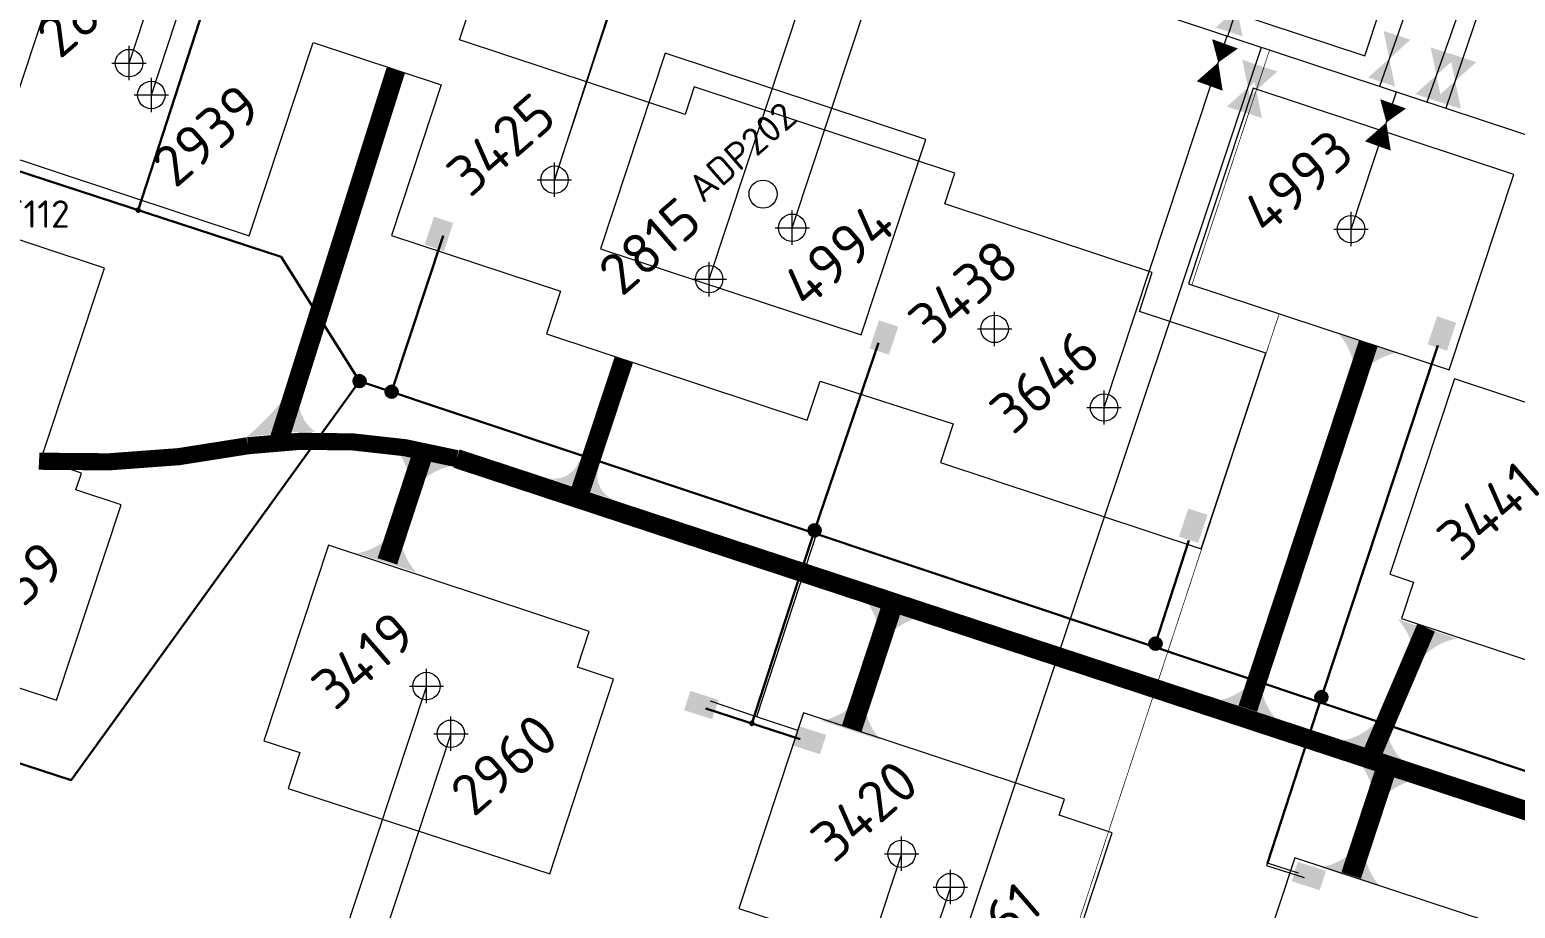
# Model space of a CAD drawing. Header units: millimetres. Extents: x 519 to 9564855, y -810 to 5021775.
# Drawn here: x 9544349.8 to 9544782.9, y 4997638.6 to 4997894.7 of the extents above; entities that cross this region are included whole.
import ezdxf

# ---------------------------------------------------------------- set-up
doc = ezdxf.new("R2010")
doc.units = ezdxf.units.MM
doc.header["$LTSCALE"] = 2
doc.header["$MEASUREMENT"] = 0
doc.header["$PDMODE"] = 2
doc.header["$PDSIZE"] = 5
for name, color, linetype in [('164 скв. на 2011 год (измененные)', 121, 'Continuous'), ('2003-2004 Supplemental wells', 7, 'Continuous'), ('Existing roads', 41, 'Continuous'), ('OilColl&Flowlines', 3, 'Continuous'), ('Stage 12 wells.Text&Frame', 52, 'Continuous'), ('Stage VII wells', 9, 'Continuous'), ('Stage8 wlls text', 7, 'Continuous'), ('Скважины на 2016 год.', 40, 'Continuous')]:
    doc.layers.add(name, color=color, linetype=linetype)
for name, color, linetype, lineweight in [('200 скв. на 2010 год', 61, 'Continuous', 0), ('Электро', 1, 'Continuous', 30), ('Электроснаб', 1, 'Continuous', 18), ('Электроснабжене', 1, 'Continuous', 18)]:
    doc.layers.add(name, color=color, linetype=linetype, lineweight=lineweight)
doc.styles.add('Elect', font='isocpeur.ttf')
doc.styles.get("Standard").update_dxf_attribs({"font": 'isocpeur.ttf', "width": 0.5})

msp = doc.modelspace()

# ---------------------------------------------------------------- hatches: boundary and pattern name
at = {"layer": 'Existing roads', "lineweight": 0}
h = msp.add_hatch(color=256, dxfattribs=at)
h.paths.add_polyline_path([(9544737.36734, 4997796.04209), (9544735.78011, 4997796.63886, 0.155118741), (9544731.24745, 4997806.17587), (9544739.80305, 4997803.42273)])
h.paths.add_polyline_path([(9544738.89305, 4997795.46847), (9544737.36734, 4997796.04209), (9544739.80305, 4997803.42273), (9544748.59898, 4997800.59225, 0.161550784)])
h = msp.add_hatch(color=256, dxfattribs=at)
edge = h.paths.add_edge_path()
edge.add_arc((9544438.92648, 4997786.4562), 10.60543, 185.7726168, 236.6375192, ccw=False)
edge.add_line((9544428.37483, 4997785.3895), (9544423.68945, 4997786.9398))
edge.add_arc((9544369.22284, 4997829.58073), 69.17268, 309.3344751, 321.9432442, ccw=False)
edge.add_line((9544413.0677, 4997776.0785), (9544420.34025, 4997776.81779))
edge.add_line((9544420.34025, 4997776.81779), (9544425.71954, 4997777.36461))
edge.add_line((9544425.71954, 4997777.36461), (9544433.09419, 4997777.59846))
h = msp.add_hatch(color=256, dxfattribs=at)
h.paths.add_polyline_path([(9544462.0105, 4997763.08978), (9544460.42327, 4997763.68654, 0.155118741), (9544455.89061, 4997773.22355), (9544464.44621, 4997770.47041)])
h.paths.add_polyline_path([(9544463.53621, 4997762.51615), (9544462.0105, 4997763.08978), (9544464.44621, 4997770.47041), (9544473.24214, 4997767.63993, 0.161550784)])
msp.add_hatch(color=256, dxfattribs=at).paths.add_polyline_path([(9544520.40036, 4997757.63564, -0.406846034), (9544515.57886, 4997766.93167), (9544509.87806, 4997768.81797, -0.406846034), (9544500.46339, 4997764.23242)])
h = msp.add_hatch(color=256, dxfattribs=at)
h.paths.add_polyline_path([(9544456.46135, 4997746.65776), (9544458.04859, 4997746.06099, 0.155118741), (9544462.58124, 4997736.52398), (9544454.02564, 4997739.27712)])
h.paths.add_polyline_path([(9544454.93565, 4997747.23138), (9544456.46135, 4997746.65776), (9544454.02564, 4997739.27712), (9544445.22971, 4997742.1076, 0.161550784)])
h = msp.add_hatch(color=256, dxfattribs=at)
h.paths.add_polyline_path([(9544598.87747, 4997718.97578), (9544597.29023, 4997719.57254, 0.155118741), (9544592.75758, 4997729.10955), (9544601.31318, 4997726.35641)])
h.paths.add_polyline_path([(9544600.40317, 4997718.40215), (9544598.87747, 4997718.97578), (9544601.31318, 4997726.35641), (9544610.10911, 4997723.52593, 0.161550784)])
h = msp.add_hatch(color=256, dxfattribs=at)
h.paths.add_polyline_path([(9544754.71844, 4997712.71137), (9544753.1312, 4997713.30813, 0.155118741), (9544748.59855, 4997722.84514), (9544757.15415, 4997720.092)])
h.paths.add_polyline_path([(9544756.24415, 4997712.13774), (9544754.71844, 4997712.71137), (9544757.15415, 4997720.092), (9544765.95008, 4997717.26152, 0.161550784)])
h = msp.add_hatch(color=256, dxfattribs=at)
h.paths.add_polyline_path([(9544707.25379, 4997703.70079), (9544708.84103, 4997703.10403, 0.155118741), (9544713.37368, 4997693.56702), (9544704.81809, 4997696.32016)])
h.paths.add_polyline_path([(9544705.72809, 4997704.27442), (9544707.25379, 4997703.70079), (9544704.81809, 4997696.32016), (9544696.02215, 4997699.15064, 0.161550784)])
h = msp.add_hatch(color=256, dxfattribs=at)
h.paths.add_polyline_path([(9544591.7723, 4997697.84111), (9544593.35954, 4997697.24435, 0.155118741), (9544597.89219, 4997687.70734), (9544589.33659, 4997690.46048)])
h.paths.add_polyline_path([(9544590.2466, 4997698.41474), (9544591.7723, 4997697.84111), (9544589.33659, 4997690.46048), (9544580.54066, 4997693.29096, 0.161550784)])
h = msp.add_hatch(color=256, dxfattribs=at)
h.paths.add_polyline_path([(9544743.58329, 4997692.05698), (9544745.17052, 4997691.46022, 0.155118741), (9544749.70318, 4997681.92321), (9544741.14758, 4997684.67635)])
h.paths.add_polyline_path([(9544742.05758, 4997692.63061), (9544743.58329, 4997692.05698), (9544741.14758, 4997684.67635), (9544732.35165, 4997687.50683, 0.161550784)])
h = msp.add_hatch(color=256, dxfattribs=at)
h.paths.add_polyline_path([(9544742.93513, 4997671.538), (9544741.34789, 4997672.13477, 0.155118741), (9544736.81524, 4997681.67178), (9544745.37084, 4997678.91864)])
h.paths.add_polyline_path([(9544744.46083, 4997670.96438), (9544742.93513, 4997671.538), (9544745.37084, 4997678.91864), (9544754.16677, 4997676.08815, 0.161550784)])
h = msp.add_hatch(color=256, dxfattribs=at)
h.paths.add_polyline_path([(9544737.38598, 4997655.10598), (9544738.97321, 4997654.50922, 0.155118741), (9544743.50587, 4997644.97221), (9544734.95027, 4997647.72535)])
h.paths.add_polyline_path([(9544735.86027, 4997655.67961), (9544737.38598, 4997655.10598), (9544734.95027, 4997647.72535), (9544726.15434, 4997650.55583, 0.161550784)])
at = {"layer": 'Электро'}
for points in [[(9544464.96835, 4997832.06234), (9544470.58058, 4997830.20536), (9544473.28781, 4997838.38721), (9544467.67558, 4997840.2442)], [(9544594.6783, 4997801.83705), (9544600.29054, 4997799.98006), (9544602.99777, 4997808.16192), (9544597.38553, 4997810.01891)], [(9544757.33689, 4997802.99999), (9544762.94912, 4997801.143), (9544765.65635, 4997809.32486), (9544760.04412, 4997811.18185)], [(9544684.83634, 4997746.97429), (9544690.44857, 4997745.1173), (9544693.1558, 4997753.29916), (9544687.54357, 4997755.15615)]]:
    msp.add_hatch(color=256, dxfattribs=at).paths.add_polyline_path(points)
h = msp.add_hatch(color=256, dxfattribs=at)
edge = h.paths.add_edge_path()
edge.add_arc((9544445.99408, 4997792.3019), 1.80448, 0, 360)
h = msp.add_hatch(color=256, dxfattribs=at)
edge = h.paths.add_edge_path()
edge.add_arc((9544455.33384, 4997789.19875), 1.80448, 0, 360)
h = msp.add_hatch(color=256, dxfattribs=at)
edge = h.paths.add_edge_path()
edge.add_arc((9544578.62616, 4997748.79044), 1.80448, 0, 360)
h = msp.add_hatch(color=256, dxfattribs=at)
edge = h.paths.add_edge_path()
edge.add_arc((9544677.98773, 4997715.76557), 1.80448, 0, 360)
at = {"layer": 'Электро', "ltscale": 7.5}
for points in [[(9544542.39419, 4997701.98963), (9544540.59843, 4997696.35751), (9544548.80928, 4997693.73953), (9544550.60505, 4997699.37165)], [(9544573.80323, 4997691.78421), (9544572.00747, 4997686.15209), (9544580.21832, 4997683.53412), (9544582.01408, 4997689.16624)], [(9544719.47552, 4997652.13093), (9544717.67975, 4997646.49881), (9544725.89061, 4997643.88083), (9544727.68637, 4997649.51295)]]:
    msp.add_hatch(color=256, dxfattribs=at).paths.add_polyline_path(points)
at = {"layer": 'Электро'}
h = msp.add_hatch(color=256, dxfattribs=at)
edge = h.paths.add_edge_path()
edge.add_arc((9544726.33939, 4997700.17977), 1.80448, 0, 360)
at = {"layer": 'Электроснаб', "lineweight": 0}
for points in [[(9544464.96835, 4997832.06234), (9544470.58058, 4997830.20536), (9544473.28781, 4997838.38721), (9544467.67558, 4997840.2442)], [(9544594.6783, 4997801.83705), (9544600.29054, 4997799.98006), (9544602.99777, 4997808.16192), (9544597.38553, 4997810.01891)], [(9544757.33689, 4997802.99999), (9544762.94912, 4997801.143), (9544765.65635, 4997809.32486), (9544760.04412, 4997811.18185)], [(9544684.83634, 4997746.97429), (9544690.44857, 4997745.1173), (9544693.1558, 4997753.29916), (9544687.54357, 4997755.15615)]]:
    msp.add_hatch(color=1, dxfattribs=at).paths.add_polyline_path(points)
h = msp.add_hatch(color=1, dxfattribs=at)
edge = h.paths.add_edge_path()
edge.add_arc((9544445.99408, 4997792.3019), 1.80448, 0, 360)
h = msp.add_hatch(color=1, dxfattribs=at)
edge = h.paths.add_edge_path()
edge.add_arc((9544455.33384, 4997789.19875), 1.80448, 0, 360)
h = msp.add_hatch(color=1, dxfattribs=at)
edge = h.paths.add_edge_path()
edge.add_arc((9544578.62616, 4997748.79044), 1.80448, 0, 360)
h = msp.add_hatch(color=1, dxfattribs=at)
edge = h.paths.add_edge_path()
edge.add_arc((9544677.98773, 4997715.76557), 1.80448, 0, 360)
at = {"layer": 'Электроснаб', "lineweight": 0, "ltscale": 7.5}
for points in [[(9544542.39419, 4997701.98963), (9544540.59843, 4997696.35751), (9544548.80928, 4997693.73953), (9544550.60505, 4997699.37165)], [(9544573.80323, 4997691.78421), (9544572.00747, 4997686.15209), (9544580.21832, 4997683.53412), (9544582.01408, 4997689.16624)], [(9544719.47552, 4997652.13093), (9544717.67975, 4997646.49881), (9544725.89061, 4997643.88083), (9544727.68637, 4997649.51295)]]:
    msp.add_hatch(color=1, dxfattribs=at).paths.add_polyline_path(points)
at = {"layer": 'Электроснаб', "lineweight": 0}
h = msp.add_hatch(color=1, dxfattribs=at)
edge = h.paths.add_edge_path()
edge.add_arc((9544726.33939, 4997700.17977), 1.80448, 0, 360)
at = {"layer": 'Электроснабжене', "lineweight": 0}
for points in [[(9544464.96835, 4997832.06234), (9544470.58058, 4997830.20536), (9544473.28781, 4997838.38721), (9544467.67558, 4997840.2442)], [(9544594.6783, 4997801.83705), (9544600.29054, 4997799.98006), (9544602.99777, 4997808.16192), (9544597.38553, 4997810.01891)], [(9544757.33689, 4997802.99999), (9544762.94912, 4997801.143), (9544765.65635, 4997809.32486), (9544760.04412, 4997811.18185)], [(9544684.83634, 4997746.97429), (9544690.44857, 4997745.1173), (9544693.1558, 4997753.29916), (9544687.54357, 4997755.15615)]]:
    msp.add_hatch(color=1, dxfattribs=at).paths.add_polyline_path(points)
h = msp.add_hatch(color=1, dxfattribs=at)
edge = h.paths.add_edge_path()
edge.add_arc((9544445.99408, 4997792.3019), 1.80448, 0, 360)
h = msp.add_hatch(color=1, dxfattribs=at)
edge = h.paths.add_edge_path()
edge.add_arc((9544455.33384, 4997789.19875), 1.80448, 0, 360)
h = msp.add_hatch(color=1, dxfattribs=at)
edge = h.paths.add_edge_path()
edge.add_arc((9544578.62616, 4997748.79044), 1.80448, 0, 360)
h = msp.add_hatch(color=1, dxfattribs=at)
edge = h.paths.add_edge_path()
edge.add_arc((9544677.98773, 4997715.76557), 1.80448, 0, 360)
at = {"layer": 'Электроснабжене', "lineweight": 0, "ltscale": 7.5}
for points in [[(9544542.39419, 4997701.98963), (9544540.59843, 4997696.35751), (9544548.80928, 4997693.73953), (9544550.60505, 4997699.37165)], [(9544573.80323, 4997691.78421), (9544572.00747, 4997686.15209), (9544580.21832, 4997683.53412), (9544582.01408, 4997689.16624)], [(9544719.47552, 4997652.13093), (9544717.67975, 4997646.49881), (9544725.89061, 4997643.88083), (9544727.68637, 4997649.51295)]]:
    msp.add_hatch(color=1, dxfattribs=at).paths.add_polyline_path(points)
at = {"layer": 'Электроснабжене', "lineweight": 0}
h = msp.add_hatch(color=1, dxfattribs=at)
edge = h.paths.add_edge_path()
edge.add_arc((9544726.33939, 4997700.17977), 1.80448, 0, 360)

# ---------------------------------------------------------------- linework, layer by layer
at = {"color": 6, "lineweight": 0, "ltscale": 80}
msp.add_line((9544532.57509, 4997942.85733, -0.16898), (9544502.80329, 4997850.99957), dxfattribs=at)
at = {"color": 1, "linetype": 'ByBlock', "lineweight": 0, "ltscale": 80}
for p, q in [((9544579.45521, 4997748.72314), (9544561.6977, 4997694.42082)), ((9544561.6977, 4997694.42082), (9544548.30502, 4997698.98746)), ((9544573.76918, 4997690.47276), (9544561.6977, 4997694.42082)), ((9544719.64962, 4997648.88476), (9544710.62523, 4997651.81696))]:
    msp.add_line(p, q, dxfattribs=at)
at = {"color": 3, "linetype": 'ByBlock', "lineweight": 0, "ltscale": 80}
msp.add_lwpolyline([(9544663, 4997784.6), (9544698.84437, 4997892.9298)], dxfattribs=at)
at = {"layer": '164 скв. на 2011 год (измененные)', "color": 0, "linetype": 'ByBlock', "lineweight": 0, "elevation": 0}
msp.add_lwpolyline([(9544665.65536, 4997920.1548), (9544663.05263, 4997912.28879), (9544739.03316, 4997887.14821), (9544757.88859, 4997944.1336), (9544743.61526, 4997948.85639)], dxfattribs=at)
at = {"layer": '164 скв. на 2011 год (измененные)', "color": 0, "linetype": 'ByBlock', "lineweight": 0}
for points in [[(9544619.0084, 4997779.87224), (9544615.28202, 4997768.5776), (9544691.26255, 4997743.43702), (9544710.11798, 4997800.42241), (9544673.30367, 4997812.6036)], [(9544283.28106, 4997729.21027), (9544281.68202, 4997724.3776), (9544357.66255, 4997699.23702), (9544376.51798, 4997756.22241), (9544363.31894, 4997760.58973)], [(9544753.19369, 4997733.69065), (9544749.68202, 4997723.07759), (9544825.66255, 4997697.93701), (9544844.51798, 4997754.92241), (9544837.60631, 4997757.20935)], [(9544501.44239, 4997648.63309), (9544520.01798, 4997705.42241), (9544509.4732, 4997708.91149)], [(9544572.03304, 4997633.46513), (9544570.48202, 4997628.7776), (9544646.46255, 4997603.63702), (9544665.31798, 4997660.62241), (9544649.86696, 4997665.73487)]]:
    msp.add_lwpolyline(points, dxfattribs=at)
for centre in [(9544663, 4997784.6), (9544472.6, 4997689.5), (9544618.2, 4997644.8)]:
    msp.add_circle(centre, 4, dxfattribs=at)
for p in [(9544663, 4997784.6), (9544472.6, 4997689.5), (9544618.2, 4997644.8)]:
    msp.add_point(p, dxfattribs=at)
at = {"layer": '200 скв. на 2010 год', "color": 0, "linetype": 'ByBlock', "lineweight": 0}
for points in [[(9544340.01415, 4997866.22138), (9544337.88202, 4997859.77759), (9544413.86255, 4997834.63701), (9544432.5002, 4997890.96424)], [(9544540.87422, 4997870.01409), (9544475.10882, 4997891.77467)], [(9544469.79118, 4997878.62534), (9544455.28246, 4997834.77671), (9544504.58073, 4997818.46481)], [(9544673.30367, 4997812.6036), (9544677.04472, 4997823.90988), (9544616.54224, 4997843.92906)], [(9544504.58073, 4997818.46481), (9544500.48202, 4997806.07759), (9544576.46255, 4997780.93701), (9544580.20985, 4997792.29494)], [(9544580.20985, 4997792.29494), (9544580.20985, 4997792.29494), (9544619.01288, 4997779.88583)], [(9544837.60631, 4997757.20935), (9544841.11798, 4997767.82241), (9544765.13745, 4997792.96299), (9544746.28202, 4997735.97759), (9544753.19369, 4997733.69065)], [(9544363.31894, 4997760.58973), (9544364.91798, 4997765.42241), (9544353.12263, 4997769.32528)], [(9544509.4732, 4997708.91149), (9544512.91798, 4997719.32241), (9544436.93745, 4997744.46299), (9544418.08202, 4997687.47759), (9544428.62681, 4997683.98851)], [(9544649.86696, 4997665.73487), (9544651.41798, 4997670.42241), (9544575.43745, 4997695.56299), (9544556.58202, 4997638.57759), (9544572.03304, 4997633.46513)], [(9544428.62681, 4997683.98851), (9544425.18202, 4997673.57759), (9544501.44239, 4997648.63309)], [(9544791.74247, 4997619.53195), (9544794.61798, 4997628.22241), (9544718.63745, 4997653.36299), (9544699.78202, 4997596.37759), (9544706.15753, 4997594.26805)]]:
    msp.add_lwpolyline(points, dxfattribs=at)
for centre in [(9544385.3, 4997875.7), (9544502.8, 4997851), (9544547.9, 4997822), (9544631.1, 4997807.5), (9544465.5, 4997703.4), (9544604, 4997654.5)]:
    msp.add_circle(centre, 4, dxfattribs=at)
for p in [(9544385.3, 4997875.7), (9544502.8, 4997851), (9544547.9, 4997822), (9544631.1, 4997807.5), (9544465.5, 4997703.4), (9544604, 4997654.5)]:
    msp.add_point(p, dxfattribs=at)
at = {"layer": '2003-2004 Supplemental wells', "color": 0, "linetype": 'ByBlock', "lineweight": 0}
for points in [[(9544616.54224, 4997843.92906), (9544619.51798, 4997852.92241), (9544543.53745, 4997878.06299), (9544540.87422, 4997870.01409)], [(9544353.12263, 4997769.32528), (9544371.61798, 4997825.22241), (9544295.63745, 4997850.36299), (9544276.78202, 4997793.3776), (9544288.57737, 4997789.47473)]]:
    msp.add_lwpolyline(points, dxfattribs=at)
msp.add_circle((9544572.1, 4997837), 4, dxfattribs=at)
msp.add_point((9544572.1, 4997837), dxfattribs=at)
at = {"layer": 'Existing roads', "color": 3, "linetype": 'ByBlock', "lineweight": 0, "ltscale": 80}
msp.add_line((9544870.298, 4998238.77789), (9544743.30512, 4997878.21855, 0), dxfattribs=at)
at = {"layer": 'Existing roads', "lineweight": 0, "flags": 128}
for points, const_width in [([(9544456.6043, 4997883.05555), (9544422.28797, 4997774.39053)], 5.6), ([(9544740.04024, 4997803.32012), (9544704.89449, 4997696.79841)], 5.7), ([(9544523.05422, 4997798.60886), (9544509.88036, 4997758.79446)], 5.6), ([(9544474.2775, 4997769.70512), (9545381.22447, 4997471.05009)], 5.6), ([(9544756.87463, 4997720.43078), (9544740.62311, 4997682.4188)], 5.6)]:
    msp.add_lwpolyline(points, dxfattribs=dict(at, const_width=const_width))
at = {"layer": 'Existing roads', "lineweight": 0, "const_width": 5, "flags": 128}
msp.add_lwpolyline([(9544474.2775, 4997769.70512, 0.098016098), (9544413.52174, 4997773.462, -0.062065461), (9544352.56254, 4997768.93702), (9544352.56254, 4997768.93702)], format="xyb", dxfattribs=at)
at = {"layer": 'Existing roads', "linetype": 'ByBlock', "lineweight": 0, "ltscale": 80, "const_width": 6}
for points in [[(9544454.10205, 4997739.75538), (9544464.68252, 4997771.90882)], [(9544589.41299, 4997690.93873), (9544601.54949, 4997727.79481)], [(9544735.02667, 4997648.2036), (9544745.60715, 4997680.35704)]]:
    msp.add_lwpolyline(points, dxfattribs=at)
at = {"layer": 'OilColl&Flowlines', "lineweight": 0}
for p, q in [((9544865.8, 4998183.6), (9544757.11804, 4997873.6481, 0)), ((9544005.39403, 4998122.37996, 0), (9545389.66365, 4997664.35022, 0)), ((9544324.2, 4997809.3), (9544386.11056, 4997996.40775, 0)), ((9544572.1, 4997837), (9544601.29688, 4997925.23959, 0)), ((9544735, 4997836.6), (9544748.23147, 4997876.58851, 0))]:
    msp.add_line(p, q, dxfattribs=at)
at = {"layer": 'OilColl&Flowlines', "linetype": 'ByBlock', "lineweight": 0, "ltscale": 80}
for p, q in [((9544826.88794, 4998061.00349), (9544762.63296, 4997871.82331, 0)), ((9544378.8, 4997885), (9544412.74662, 4997987.59437, 0)), ((9544385.3, 4997875.7), (9544421.37875, 4997984.73815, 0)), ((9544502.8, 4997851), (9544534.65025, 4997947.25866, 0)), ((9544547.9, 4997822), (9544583.94851, 4997930.94676, 0)), ((9544699.04193, 4997892.86444, 0), (9544710.8, 4997928.4)), ((9544465.5, 4997703.4), (9544429.8268, 4997595.58752, 0)), ((9544472.6, 4997689.5), (9544440.37159, 4997592.09844, 0)), ((9544604, 4997654.5), (9544569.24323, 4997549.45715, 0)), ((9544618.2, 4997644.8), (9544584.93482, 4997544.26509, 0))]:
    msp.add_line(p, q, dxfattribs=at)
at = {"layer": 'OilColl&Flowlines', "linetype": 'ByBlock', "lineweight": 0}
msp.add_line((9544474.81338, 4997189.25087, 0), (9544708.8979, 4997889.60135, 0), dxfattribs=at)
at = {"layer": 'OilColl&Flowlines', "lineweight": 0}
msp.add_lwpolyline([(9544698.24659, 4997890.60655, 8, 0, 0), (9544696.27812, 4997885.174, 0, 8, 0), (9544693.79756, 4997878.32822, 8, 8, 0)], format="xyseb", dxfattribs=at)
at = {"layer": 'OilColl&Flowlines', "linetype": 'ByBlock', "lineweight": 0, "ltscale": 200, "const_width": 0.2, "elevation": 0}
msp.add_lwpolyline([(9544711.25013, 4997888.82496), (9544688.59094, 4997820.34376), (9544714.03113, 4997811.92606), (9544579.91726, 4997404.89107), (9544322.89878, 4997489.93368)], dxfattribs=at)
at = {"layer": 'OilColl&Flowlines', "lineweight": 0, "elevation": 0}
msp.add_lwpolyline([(9544747.25284, 4997873.11425, 8, 0, 0), (9544745.28437, 4997867.6817, 0, 8, 0), (9544742.80381, 4997860.83591, 8, 8, 0)], format="xyseb", dxfattribs=at)
at = {"layer": 'OilColl&Flowlines', "lineweight": 0}
for points in [[(9544695.51675, 4997895.38343, 0), (9544701.69678, 4997900.888, 0), (9544703.37386, 4997892.78366, 0)], [(9544744.45608, 4997894.38933, 0), (9544752.31319, 4997891.78956, 0), (9544746.13316, 4997886.28499, 0)], [(9544758.18412, 4997889.57571, 0), (9544766.04122, 4997886.97594, 0), (9544759.8612, 4997881.47137, 0)], [(9544763.65426, 4997887.8688), (9544771.51136, 4997885.26902), (9544765.33134, 4997879.76446)], [(9544711.14432, 4997883.33709, 0), (9544704.9643, 4997877.83253, 0), (9544703.28721, 4997885.93687, 0)], [(9544713.53159, 4997882.54719, 0), (9544707.35157, 4997877.04262, 0), (9544705.67448, 4997885.14696, 0)], [(9544739.95314, 4997880.78042, 0), (9544746.13316, 4997886.28499, 0), (9544747.81025, 4997878.18065, 0)], [(9544706.64138, 4997869.72819, 0), (9544698.78427, 4997872.32796, 0), (9544704.9643, 4997877.83253, 0)], [(9544753.68118, 4997875.96681, 0), (9544759.8612, 4997881.47137, 0), (9544761.53828, 4997873.36703, 0)], [(9544759.15132, 4997874.25989), (9544765.33134, 4997879.76446), (9544767.00842, 4997871.66012)], [(9544709.02865, 4997868.93828, 0), (9544701.17154, 4997871.53806, 0), (9544707.35157, 4997877.04262, 0)]]:
    msp.add_solid(points, dxfattribs=at)
at = {"layer": 'Stage 12 wells.Text&Frame', "color": 0, "linetype": 'ByBlock', "lineweight": 0}
msp.add_circle((9544378.8, 4997885), 4, dxfattribs=at)
msp.add_point((9544378.8, 4997885), dxfattribs=at)
at = {"layer": 'Stage VII wells', "color": 0, "linetype": 'ByBlock', "lineweight": 0}
msp.add_lwpolyline([(9544687.58202, 4997820.6776), (9544763.56254, 4997795.53702), (9544782.41798, 4997852.52241), (9544706.43745, 4997877.66299)], close=True, dxfattribs=at)
msp.add_circle((9544735, 4997836.6), 4, dxfattribs=at)
msp.add_point((9544735, 4997836.6), dxfattribs=at)
at = {"layer": 'Stage8 wlls text', "color": 0, "linetype": 'ByBlock', "lineweight": 0}
for points in [[(9544475.10882, 4997891.77467), (9544489.51798, 4997935.32241), (9544413.53745, 4997960.46299), (9544397.03192, 4997910.57954)], [(9544432.5002, 4997890.96424), (9544469.79118, 4997878.62534)]]:
    msp.add_lwpolyline(points, dxfattribs=at)
at = {"layer": 'Скважины на 2016 год.', "color": 254, "lineweight": 0, "true_color": 0xfeeab9}
msp.add_lwpolyline([(9544516.18202, 4997830.87759), (9544592.16255, 4997805.73701), (9544611.01798, 4997862.72241), (9544535.03745, 4997887.86299)], close=True, dxfattribs=at)
msp.add_circle((9544563.6, 4997846.8), 4.0951, dxfattribs=at)
at = {"layer": 'Электро'}
for p, q in [((9544402.57926, 4997907.1559, 0), (9544381.44977, 4997842.12697)), ((9544423.1184, 4997828.53081), (9544273.45562, 4997877.36466)), ((9544470.39384, 4997834.68199, 0), (9544455.33384, 4997789.19875)), ((9544445.99408, 4997792.3019), (9544423.1184, 4997828.53081)), ((9544361.88619, 4997675.96322), (9544445.98076, 4997792.28347)), ((9544445.98076, 4997792.28347), (9544855.34369, 4997655.40804)), ((9544172.78988, 4997737.25674), (9544361.88619, 4997675.96322))]:
    msp.add_line(p, q, dxfattribs=at)
at = {"layer": 'Электро', "ltscale": 7.5}
for p, q in [((9544578.62616, 4997748.79044), (9544597.23856, 4997803.40525)), ((9544760.23865, 4997802.631), (9544726.33939, 4997700.17977)), ((9544578.62616, 4997748.79044), (9544560.34323, 4997692.52137)), ((9544574.38344, 4997687.95943), (9544546.95583, 4997696.8712)), ((9544726.33177, 4997700.15673), (9544710.62523, 4997651.81696))]:
    msp.add_line(p, q, dxfattribs=at)
at = {"layer": 'Электро', "ltscale": 80}
msp.add_line((9544687.71029, 4997745.81262), (9544677.98773, 4997715.76557), dxfattribs=at)
at = {"layer": 'Электро'}
for centre in [(9544445.99408, 4997792.3019), (9544455.33384, 4997789.19875), (9544578.62616, 4997748.79044), (9544677.98773, 4997715.76557), (9544726.33939, 4997700.17977)]:
    msp.add_circle(centre, 1.80448, dxfattribs=at)
for centre, start, end in [((9544381.44977, 4997842.12697), 162, 342), ((9544381.44977, 4997842.12697), 342, 162), ((9544560.34323, 4997692.52137), 162, 342), ((9544560.34323, 4997692.52137), 342, 162)]:
    msp.add_arc(centre, 0.5, start, end, dxfattribs=at)
at = {"layer": 'Электроснаб', "color": 1, "linetype": 'ByBlock', "lineweight": 0}
for p, q in [((9544402.57926, 4997907.1559, 0), (9544381.44977, 4997842.12697)), ((9544423.1184, 4997828.53081), (9544273.45562, 4997877.36466)), ((9544445.99408, 4997792.3019), (9544423.1184, 4997828.53081)), ((9544361.88619, 4997675.96322), (9544445.98076, 4997792.28347)), ((9544172.78988, 4997737.25674), (9544361.88619, 4997675.96322))]:
    msp.add_line(p, q, dxfattribs=at)
at = {"layer": 'Электроснаб', "color": 1, "lineweight": 0}
msp.add_line((9544470.39384, 4997834.68199, 0), (9544455.33384, 4997789.19875), dxfattribs=at)
at = {"layer": 'Электроснаб', "color": 1, "lineweight": 0, "ltscale": 7.5}
for p, q in [((9544578.62616, 4997748.79044), (9544597.23856, 4997803.40525)), ((9544760.23865, 4997802.631), (9544726.33939, 4997700.17977)), ((9544578.62616, 4997748.79044), (9544560.34323, 4997692.52137)), ((9544574.38344, 4997687.95943), (9544546.95583, 4997696.8712)), ((9544726.33177, 4997700.15673), (9544710.38722, 4997651.08446)), ((9544710.38722, 4997651.08446), (9544721.27614, 4997647.54644))]:
    msp.add_line(p, q, dxfattribs=at)
at = {"layer": 'Электроснаб', "color": 1, "lineweight": 0, "ltscale": 80}
msp.add_line((9544687.71029, 4997745.81262), (9544677.98773, 4997715.76557), dxfattribs=at)
at = {"layer": 'Электроснаб', "color": 1, "lineweight": 0}
for centre in [(9544445.99408, 4997792.3019), (9544455.33384, 4997789.19875), (9544578.62616, 4997748.79044), (9544677.98773, 4997715.76557), (9544726.33939, 4997700.17977)]:
    msp.add_circle(centre, 1.80448, dxfattribs=at)
for centre, start, end in [((9544381.44977, 4997842.12697), 162, 342), ((9544381.44977, 4997842.12697), 342, 162), ((9544560.34323, 4997692.52137), 162, 342), ((9544560.34323, 4997692.52137), 342, 162)]:
    msp.add_arc(centre, 0.5, start, end, dxfattribs=at)
at = {"layer": 'Электроснабжене', "color": 1, "linetype": 'ByBlock', "lineweight": 0}
for p, q in [((9544402.57926, 4997907.1559, 0), (9544381.44977, 4997842.12697)), ((9544423.1184, 4997828.53081), (9544273.45562, 4997877.36466)), ((9544445.99408, 4997792.3019), (9544423.1184, 4997828.53081)), ((9544361.88619, 4997675.96322), (9544445.98076, 4997792.28347)), ((9544172.78988, 4997737.25674), (9544361.88619, 4997675.96322))]:
    msp.add_line(p, q, dxfattribs=at)
at = {"layer": 'Электроснабжене', "color": 1, "lineweight": 0}
msp.add_line((9544470.39384, 4997834.68199, 0), (9544455.33384, 4997789.19875), dxfattribs=at)
at = {"layer": 'Электроснабжене', "color": 1, "lineweight": 0, "ltscale": 7.5}
for p, q in [((9544578.62616, 4997748.79044), (9544597.23856, 4997803.40525)), ((9544760.23865, 4997802.631), (9544726.33939, 4997700.17977)), ((9544578.62616, 4997748.79044), (9544560.34323, 4997692.52137)), ((9544574.38344, 4997687.95943), (9544546.95583, 4997696.8712)), ((9544726.33177, 4997700.15673), (9544710.38722, 4997651.08446)), ((9544710.38722, 4997651.08446), (9544721.27614, 4997647.54644))]:
    msp.add_line(p, q, dxfattribs=at)
at = {"layer": 'Электроснабжене', "color": 1, "lineweight": 0, "ltscale": 80}
msp.add_line((9544687.71029, 4997745.81262), (9544677.98773, 4997715.76557), dxfattribs=at)
at = {"layer": 'Электроснабжене', "color": 1, "lineweight": 0}
for centre in [(9544445.99408, 4997792.3019), (9544455.33384, 4997789.19875), (9544578.62616, 4997748.79044), (9544677.98773, 4997715.76557), (9544726.33939, 4997700.17977)]:
    msp.add_circle(centre, 1.80448, dxfattribs=at)
for centre, start, end in [((9544381.44977, 4997842.12697), 162, 342), ((9544381.44977, 4997842.12697), 342, 162), ((9544560.34323, 4997692.52137), 162, 342), ((9544560.34323, 4997692.52137), 342, 162)]:
    msp.add_arc(centre, 0.5, start, end, dxfattribs=at)

# ---------------------------------------------------------------- texts
at = {"layer": '164 скв. на 2011 год (измененные)', "color": 0, "linetype": 'ByBlock', "lineweight": 0, "style": 'Elect'}
for s, p in [('3646', (9544636.43187, 4997776.25632)), ('2959', (9544334.85089, 4997714.79522)), ('2960', (9544479.24739, 4997664.91192)), ('2961', (9544621.78598, 4997617.12474))]:
    msp.add_text(s, height=12, rotation=41, dxfattribs=at).set_placement(p)
at = {"layer": '200 скв. на 2010 год', "color": 0, "linetype": 'ByBlock', "lineweight": 0, "style": 'Elect'}
for s, p in [('2939', (9544392.29585, 4997848.21239)), ('3425', (9544478.18977, 4997845.46559)), ('2815', (9544522.42687, 4997816.65231)), ('3438', (9544612.72417, 4997802.45213)), ('3441', (9544766.825, 4997739.23111)), ('3419', (9544438.79963, 4997695.81731)), ('3420', (9544584.29869, 4997651.40107))]:
    msp.add_text(s, height=12, rotation=41, dxfattribs=at).set_placement(p)
at = {"layer": '2003-2004 Supplemental wells', "color": 0, "lineweight": 0, "ltscale": 5}
msp.add_text('T112', height=8, dxfattribs=at).set_placement((9544341.73734, 4997836.98674))
at = {"layer": '2003-2004 Supplemental wells', "color": 0, "linetype": 'ByBlock', "lineweight": 0, "style": 'Elect'}
msp.add_text('4994', height=12, rotation=41, dxfattribs=at).set_placement((9544576.11509, 4997813.03684))
at = {"layer": 'Stage 12 wells.Text&Frame', "color": 0, "linetype": 'ByBlock', "lineweight": 0, "style": 'Elect'}
msp.add_text('2814', height=12, rotation=41, dxfattribs=at).set_placement((9544358.65403, 4997885.86738))
at = {"layer": 'Stage VII wells', "color": 0, "linetype": 'ByBlock', "lineweight": 0, "style": 'Elect'}
msp.add_text('4993', height=12, rotation=41, dxfattribs=at).set_placement((9544710.15032, 4997834.42198))
at = {"layer": 'Скважины на 2016 год.', "color": 254, "lineweight": 0, "true_color": 0xfeeab9, "style": 'Elect'}
msp.add_text('ADP202', height=8, rotation=41, dxfattribs=at).set_placement((9544546.04454, 4997843.93944))

doc.saveas('drawing.dxf')
